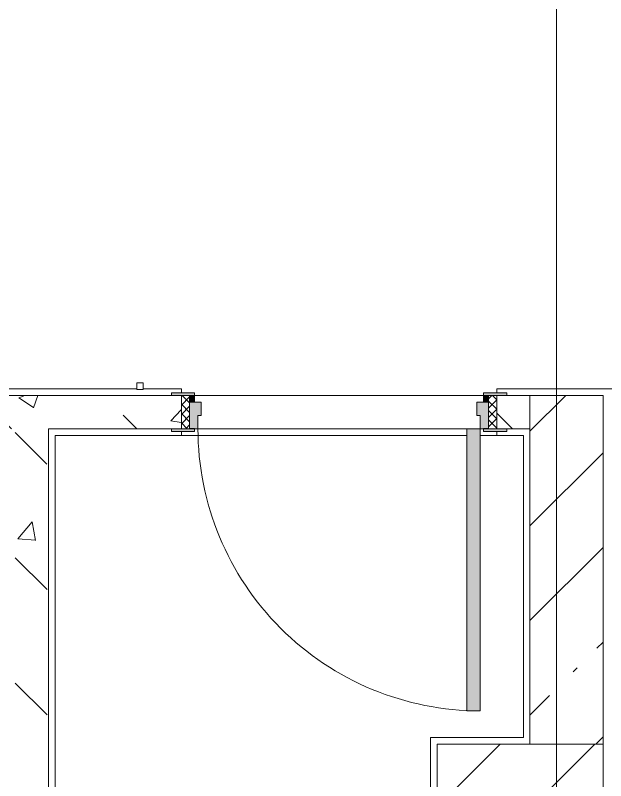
# Model space of a CAD drawing. Header units: millimetres. Extents: x 81425 to 274970, y -8553 to 29000.
# Drawn here: x 230890 to 232668, y 18990 to 21295 of the extents above; entities that cross this region are included whole.
import ezdxf

# ---------------------------------------------------------------- set-up
doc = ezdxf.new("R2010")
doc.units = ezdxf.units.MM
for name, color, linetype, lineweight, true_color in [('A-DOOR-5', 7, 'Continuous', 5, 0xe2e2e2), ('A-DOOR-6', 7, 'Continuous', 5, 0xaaaaaa), ('A-DOOR-FRAM-3', 7, 'Continuous', 5, 0xe2e2e2), ('A-DOOR-FRAM-4', 7, 'Continuous', 5, 0xaaaaaa), ('A-FLOR-2', 7, 'Continuous', 5, 0xaaaaaa), ('I-WALL-5', 7, 'Continuous', 5, 0x787878)]:
    doc.layers.add(name, color=color, linetype=linetype, lineweight=lineweight, true_color=true_color)
for name, color, linetype, lineweight in [('A-WALL', 7, 'Continuous', 9), ('A-WALL-7', 7, 'Continuous', 5), ('I-WALL-3', 7, 'Continuous', 5), ('S-COLS-1', 7, 'Continuous', 5), ('Оси', 7, 'Continuous', 9)]:
    doc.layers.add(name, color=color, linetype=linetype, lineweight=lineweight)
pattern_1 = [(135, (147960.1, 0), (-377.1708, -377.1708), [533.4, -88.9, 17.78, -88.9]), (135, (147960.1, 376.94), (-377.1708, -377.1708), []), (50, (147960.1, 0), (637.6445, -55.7866), [66.675, -733.425]), (355, (147960.1, 0), (-123.3494, 668.699), [53.34, -586.74]), (100.451, (148013.2, -4.65), (514.299, 612.908), [56.665, -623.315]), (46.184, (147960.1, 177.8), (948.7764, -147.15), [100.012, -1100.137]), (96.636, (148039.1, 165.5), (830.909, 865.997), [84.998, -934.973]), (351.184, (147960.1, 177.8), (830.918, 865.988), [80.01, -880.11]), (21, (148049, 133.35), (530.6506, -357.9283), [66.675, -733.425]), (326, (148049, 133.35), (216.308, 644.6585), [53.34, -586.74]), (71.451, (148093.2, 103.5), (746.9596, 286.7243), [56.665, -623.315]), (37.5, (147960.08, 0), (10.81053, 295.9426), [16.764, -562.864, 16.764, -578.866, -588.962]), (37.5, (147960.08, 0), (10.81053, 295.9426), [-1175.258, 16.764, -572.198]), (7.5, (147960.08, 0), (233.8692, 350.6318), [16.764, -322.834, 16.764, -549.529, -224.472]), (7.5, (147960.08, 0), (233.8692, 350.6318), [-905.891, 16.764, -207.708]), (327.5, (147761.83, 0), (474.5678, -20.0513), [16.764, -205.486, 16.764, -676.656, -920.115]), (327.5, (147761.83, 0), (474.5678, -20.0513), [-915.67, 16.764, -903.351]), (317.5, (147672.93, 0), (518.4522, 88.9934), [16.764, -272.161, 16.764, -443.738, -653.415]), (317.5, (147672.93, 0), (518.4522, 88.9934), [-749.427, 16.764, -636.651])]

# ---------------------------------------------------------------- blocks, each defined once
blk = doc.blocks.new('110_Дверь_СКБ_1Ст_Внутренняя1 - Д-7_п__950x2100h_Туалет-V114-1_8_3_птичка')
at = {"layer": 'A-DOOR-5'}
h = blk.add_hatch(color=256, dxfattribs=at)
h.paths.add_polyline_path([(437.5, 50), (437.5, 10), (427.5, 10), (427.5, -30), (462.5, -30), (462.5, 50), (447.5, 50)])
h.paths.add_polyline_path([(-422.5, 50), (-437.5, 50), (-437.5, -30), (-402.5, -30), (-402.5, 10), (-412.5, 10), (-412.5, 50)])
at = {"layer": 'A-DOOR-6'}
h = blk.add_hatch(dxfattribs=at)
h.set_pattern_fill('FP_95', color=256, style=0, pattern_type=2)
h.set_pattern_definition([(135, (1826.41, 114.685), (-14.14214, -14.14214), []), (225, (1826.41, 114.685), (14.14214, -14.14214), [])])
h.paths.add_polyline_path([(487.5, 50), (462.5, 50), (462.5, -50), (487.5, -50)])
at = {"layer": 'A-DOOR-FRAM-3'}
for points in [[(-372.5, 900), (-412.5, 900), (-412.5, 50), (-372.5, 50), (-372.5, 622.5)], [(-492.5, 58), (-492.5, 50), (-422.5, 50), (-422.5, 58), (-462.5, 58)], [(467.5, 58), (447.5, 58), (447.5, 50), (517.5, 50), (517.5, 58), (487.5, 58)], [(-437.5, -30), (-437.5, -50), (-422.5, -50), (-422.5, -30)], [(447.5, -30), (447.5, -50), (462.5, -50), (462.5, -30)], [(-492.5, -50), (-492.5, -58), (-422.5, -58), (-422.5, -50), (-462.5, -50)], [(487.5, -50), (447.5, -50), (447.5, -58), (517.5, -58), (517.5, -50), (488.2, -50)]]:
    blk.add_hatch(color=256, dxfattribs=at).paths.add_polyline_path(points)
at = {"layer": 'A-DOOR-FRAM-4'}
h = blk.add_hatch(dxfattribs=at)
h.set_pattern_fill('FP_96', color=256, style=0, pattern_type=2)
h.set_pattern_definition([(45, (-296.384, 114.685), (-14.1421, 14.1421), []), (135, (-296.384, 114.685), (-14.1421, -14.1421), [])])
h.paths.add_polyline_path([(-437.5, 50), (-462.5, 50), (-462.5, -50), (-437.5, -50)])
at = {"layer": 'A-DOOR-6'}
for p, q in [((-412.5, 900), (-412.5, 50)), ((-372.5, 900), (-412.5, 900)), ((-372.5, 50), (-372.5, 900)), ((-412.5, 50), (-372.5, 50))]:
    blk.add_line(p, q, dxfattribs=at)
blk.add_arc((-412.5, 50), 850, 360, 90, dxfattribs=at)
at = {"layer": 'A-DOOR-FRAM-4'}
for p, q in [((-422.5, 58), (-492.5, 58)), ((-492.5, 58), (-492.5, 50)), ((-492.5, 50), (-422.5, 50)), ((-437.5, 50), (-462.5, 50)), ((-462.5, 50), (-462.5, -50)), ((-412.5, 50), (-437.5, 50)), ((-437.5, 50), (-437.5, -30)), ((-437.5, -50), (-437.5, 50)), ((-422.5, 50), (-437.5, 50)), ((-437.5, 50), (-437.5, 49)), ((-437.5, 49), (-422.5, 49)), ((-422.5, 50), (-422.5, 58)), ((-422.5, 49), (-422.5, 50)), ((-412.5, 10), (-412.5, 50)), ((437.5, 50), (437.5, 10)), ((462.5, 50), (437.5, 50)), ((517.5, 58), (447.5, 58)), ((447.5, 58), (447.5, 50)), ((462.5, 50), (447.5, 50)), ((447.5, 50), (447.5, 49)), ((447.5, 50), (517.5, 50)), ((447.5, 49), (462.5, 49)), ((462.5, -30), (462.5, 50)), ((487.5, 50), (462.5, 50)), ((462.5, 50), (462.5, -50)), ((462.5, 49), (462.5, 50)), ((487.5, -50), (487.5, 50)), ((517.5, 50), (517.5, 58)), ((-402.5, 10), (-412.5, 10)), ((-402.5, -30), (-402.5, 10)), ((437.5, 10), (427.5, 10)), ((427.5, 10), (427.5, -30)), ((-437.5, -30), (-402.5, -30)), ((-422.5, -30), (-437.5, -30)), ((-437.5, -30), (-437.5, -50)), ((-422.5, -50), (-422.5, -30)), ((427.5, -30), (462.5, -30)), ((462.5, -30), (447.5, -30)), ((447.5, -30), (447.5, -50)), ((462.5, -50), (462.5, -30)), ((-422.5, -50), (-492.5, -50)), ((-492.5, -50), (-492.5, -58)), ((-492.5, -58), (-422.5, -58)), ((-462.5, -50), (-437.5, -50)), ((-437.5, -50), (-422.5, -50)), ((-422.5, -58), (-422.5, -50)), ((447.5, -50), (462.5, -50)), ((517.5, -50), (447.5, -50)), ((447.5, -50), (447.5, -58)), ((447.5, -58), (517.5, -58)), ((462.5, -50), (487.5, -50)), ((517.5, -58), (517.5, -50))]:
    blk.add_line(p, q, dxfattribs=at)
blk = doc.blocks.new('BSC_Колонна _Прямоугольная - 500х500-V144-1_8_3_птичка')
at = {"layer": 'S-COLS-1'}
h = blk.add_hatch(dxfattribs=at)
h.set_pattern_fill('FP_160', color=256, style=0, pattern_type=2)
h.set_pattern_definition([(45, (-84450, -18850), (-285.1231, 285.1231), []), (45, (-84164.88, -18850), (-285.1231, 285.1231), [504.031, -100.806, 16.764, -84.042])])
h.paths.add_polyline_path([(250, -250), (250, 250), (-250, 250), (-250, -250), (215.7, -250)])
for p, q in [((250, 250), (-250, 250)), ((-250, 250), (-250, -250)), ((250, -250), (250, 250)), ((-250, -250), (250, -250))]:
    blk.add_line(p, q, dxfattribs=at)

msp = doc.modelspace()

# ---------------------------------------------------------------- hatches: boundary and pattern name
at = {"layer": 'I-WALL-3'}
h = msp.add_hatch(dxfattribs=at)
h.set_pattern_fill('FP_63', color=256, style=0, pattern_type=2)
h.set_pattern_definition([(45, (147960.08, 0), (-285.1231, 285.1231), []), (45, (148245.2, 0), (-285.1231, 285.1231), [504.031, -100.806, 16.764, -84.042])])
h.paths.add_polyline_path([(232660.1, 19100), (232660.1, 20150), (232440.1, 20150), (232440.1, 19100), (232606.6, 19100)])
at = {"layer": 'I-WALL-5'}
h = msp.add_hatch(dxfattribs=at)
h.set_pattern_fill('FP_92', color=256, style=0, pattern_type=2)
h.set_pattern_definition(pattern_1)
h.paths.add_polyline_path([(230820.1, 20050), (231390.1, 20050), (231389.4, 20150), (230790.1, 20150), (230790.1, 20050)])
h.paths.add_polyline_path([(229690.1, 20050), (229690.1, 20150), (229510.1, 20150), (229510.1, 20050), (229660.1, 20050)])
h.paths.add_polyline_path([(232340.1, 20050), (232440.1, 20050), (232440.1, 20150), (232340.1, 20150)])
h = msp.add_hatch(dxfattribs=at)
h.set_pattern_fill('FP_92', color=256, style=0, pattern_type=2)
h.set_pattern_definition(pattern_1)
h.paths.add_polyline_path([(230890.1, 15250), (230990.1, 15250), (230985.2, 20050), (230890.1, 20050), (230890.1, 15270)])

# ---------------------------------------------------------------- linework, layer by layer
at = {"layer": 'A-FLOR-2'}
for p, q in [((230790.1, 20170), (231255.6, 20170)), ((231275.6, 20170), (231390.1, 20170)), ((231390.1, 20170), (231390.1, 20158)), ((232340.1, 20158), (232340.1, 20170)), ((232340.1, 20170), (233530.1, 20170)), ((231390.1, 20042), (231390.1, 20030)), ((232340.1, 20030), (232340.1, 20042)), ((232250.1, 20030), (231010.1, 20030)), ((231010.1, 20030), (231010.1, 17850)), ((232420.1, 20030), (232290.1, 20030)), ((232420.1, 19120), (232420.1, 20030)), ((232140.1, 18580), (232140.1, 19120)), ((232140.1, 19120), (232420.1, 19120))]:
    msp.add_line(p, q, dxfattribs=at)
at = {"layer": 'A-WALL'}
msp.add_line((232440.1, 20050), (232440.1, 20150), dxfattribs=at)
at = {"layer": 'A-WALL-7'}
for p, q in [((231275.6, 20188), (231255.6, 20188)), ((231255.6, 20188), (231255.6, 20168)), ((231275.6, 20168), (231275.6, 20188)), ((231255.6, 20168), (231275.6, 20168))]:
    msp.add_line(p, q, dxfattribs=at)
at = {"layer": 'I-WALL-3'}
for p, q in [((231360.1, 20150), (230820.1, 20150)), ((231430.1, 20150), (232300.1, 20150)), ((232660.1, 20150), (232370.1, 20150)), ((232660.1, 19100), (232660.1, 20150)), ((230990.1, 20050), (231360.1, 20050)), ((230990.1, 17830), (230990.1, 20050)), ((232250.1, 20050), (231440.1, 20050)), ((232370.1, 20050), (232440.1, 20050)), ((232440.1, 20050), (232440.1, 19100))]:
    msp.add_line(p, q, dxfattribs=at)
at = {"layer": 'Оси'}
msp.add_line((232520.1, 10029.8), (232520.1, 21915.1), dxfattribs=at)

# ---------------------------------------------------------------- block references
at = {"layer": 'A-DOOR-6', "rotation": 180}
msp.add_blockref('110_Дверь_СКБ_1Ст_Внутренняя1 - Д-7_п__950x2100h_Туалет-V114-1_8_3_птичка', (231877.6, 20100), dxfattribs=at)
at = {"layer": 'S-COLS-1'}
msp.add_blockref('BSC_Колонна _Прямоугольная - 500х500-V144-1_8_3_птичка', (232410.1, 18850), dxfattribs=at)

doc.saveas('drawing.dxf')
